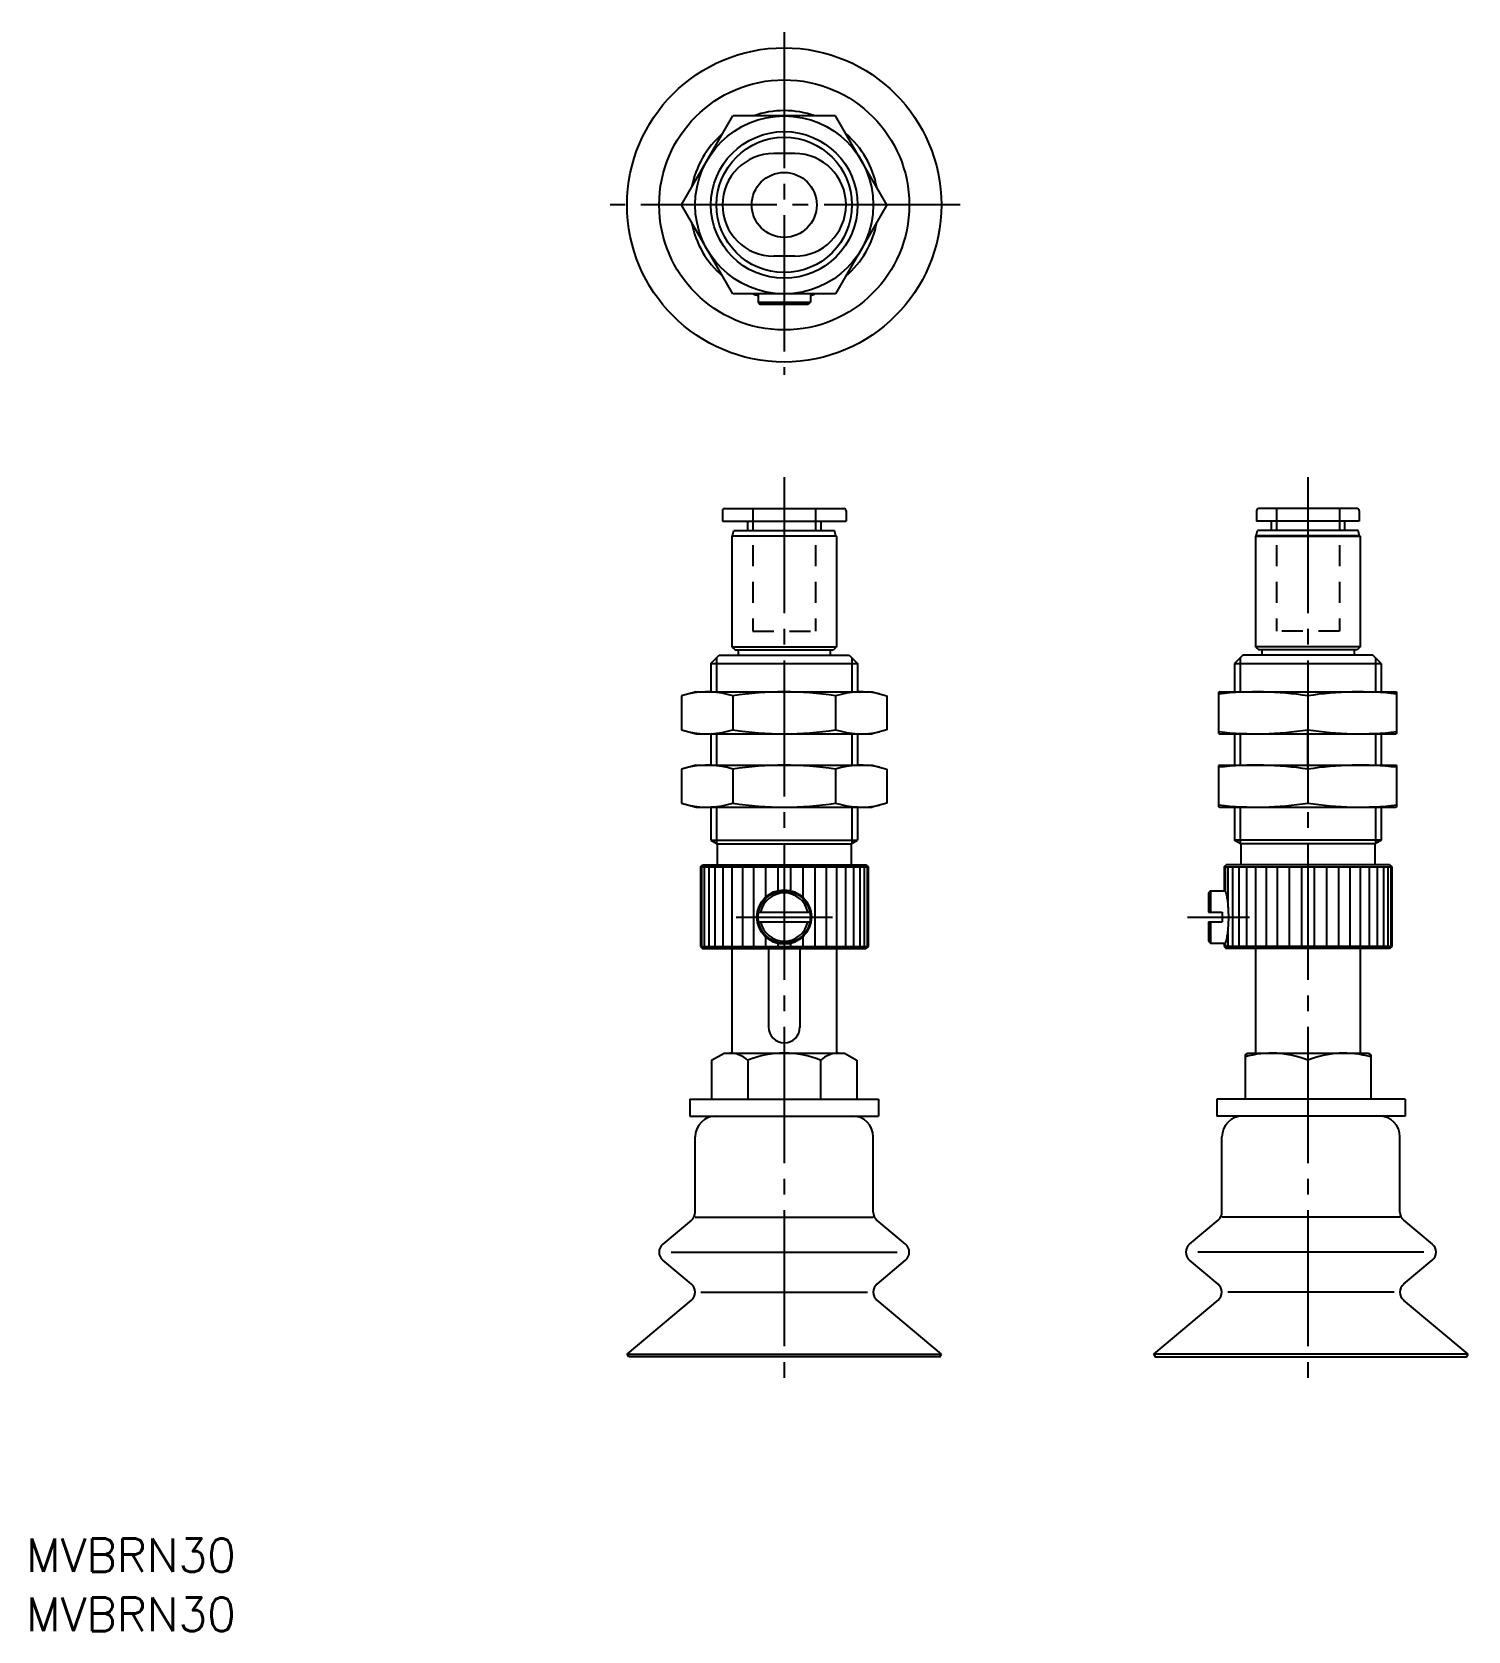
# Model space of a CAD drawing. Extents: x 15 to 152, y 50 to 203.
import ezdxf

# ---------------------------------------------------------------- set-up
doc = ezdxf.new("R2010")
doc.units = 0
doc.linetypes.add('CENTER', pattern=[17.5, 13, -1.5, 1.5, -1.5])
doc.linetypes.add('DASHED', pattern=[3.5, 2, -1.5])
doc.layers.get('0').update_dxf_attribs({"linetype": 'CONTINUOUS'})
doc.layers.add('CENTER', color=1, linetype='CENTER')
doc.styles.get("Standard").update_dxf_attribs({"font": 'txt.shx', "bigfont": 'extfont.shx'})

msp = doc.modelspace()

# ---------------------------------------------------------------- linework, layer by layer
at = {"color": 7, "linetype": 'CONTINUOUS'}
for p, q in [((76.86, 185.99), (81.77, 194.49)), ((91.58, 194.49), (81.77, 194.49)), ((96.49, 185.99), (91.58, 194.49)), ((87.68, 190.89), (85.68, 190.89)), ((81.77, 177.49), (76.86, 185.99)), ((96.49, 185.99), (91.58, 177.49)), ((87.68, 181.09), (85.68, 181.09)), ((91.58, 177.49), (81.77, 177.49)), ((84.18, 177.49), (84.18, 176.69)), ((89.18, 177.49), (89.18, 176.69)), ((84.18, 176.69), (89.18, 176.69)), ((84.18, 176.69), (84.38, 176.49)), ((88.98, 176.49), (84.38, 176.49)), ((89.18, 176.69), (88.98, 176.49)), ((80.78, 156.79), (80.78, 155.79)), ((80.78, 155.79), (92.58, 155.79)), ((80.98, 156.99), (92.38, 156.99)), ((83.18, 155.79), (83.18, 154.89)), ((90.18, 155.79), (90.18, 154.89)), ((92.58, 156.79), (92.58, 155.79)), ((131.78, 156.79), (131.78, 155.79)), ((141.58, 155.79), (131.78, 155.79)), ((141.38, 156.99), (131.98, 156.99)), ((133.18, 155.79), (133.18, 154.89)), ((140.18, 155.79), (140.18, 154.89)), ((141.58, 156.79), (141.58, 155.79)), ((81.74, 154.39), (81.68, 154.35)), ((81.68, 154.35), (81.68, 143.79)), ((91.68, 154.35), (81.68, 154.35)), ((81.74, 154.39), (81.88, 154.89)), ((81.74, 154.39), (91.61, 154.39)), ((81.88, 154.89), (91.48, 154.89)), ((91.61, 154.39), (91.48, 154.89)), ((91.61, 154.39), (91.68, 154.35)), ((91.68, 154.35), (91.68, 143.79)), ((131.74, 154.39), (131.68, 154.35)), ((131.68, 154.35), (141.68, 154.35)), ((131.68, 154.35), (131.68, 143.79)), ((131.74, 154.39), (131.88, 154.89)), ((141.61, 154.39), (131.74, 154.39)), ((141.48, 154.89), (131.88, 154.89)), ((141.61, 154.39), (141.48, 154.89)), ((141.61, 154.39), (141.68, 154.35)), ((141.68, 154.35), (141.68, 143.79)), ((81.68, 143.79), (81.98, 143.49)), ((81.68, 143.79), (91.68, 143.79)), ((91.68, 143.79), (91.38, 143.49)), ((141.68, 143.79), (131.68, 143.79)), ((131.68, 143.79), (131.98, 143.49)), ((141.68, 143.79), (141.38, 143.49)), ((79.68, 142.19), (80.48, 142.99)), ((79.68, 142.19), (79.68, 139.49)), ((80.48, 142.99), (92.88, 142.99)), ((81.98, 143.49), (91.38, 143.49)), ((82.28, 143.49), (82.28, 142.99)), ((91.08, 143.49), (91.08, 142.99)), ((92.88, 142.99), (93.68, 142.19)), ((93.68, 142.19), (93.68, 139.49)), ((130.48, 142.99), (129.68, 142.19)), ((129.68, 142.19), (129.68, 139.49)), ((142.88, 142.99), (130.48, 142.99)), ((141.38, 143.49), (131.98, 143.49)), ((132.28, 143.49), (132.28, 142.99)), ((141.08, 143.49), (141.08, 142.99)), ((143.68, 142.19), (142.88, 142.99)), ((143.68, 142.19), (143.68, 139.49)), ((78.28, 139.49), (76.86, 139.11)), ((76.86, 139.11), (76.86, 135.87)), ((78.28, 139.49), (95.08, 139.49)), ((81.77, 139.11), (81.77, 135.87)), ((91.58, 139.11), (91.58, 135.87)), ((95.08, 139.49), (96.49, 139.11)), ((96.49, 139.11), (96.49, 135.87)), ((128.28, 139.49), (128.18, 139.46)), ((128.18, 135.51), (128.18, 139.46)), ((128.28, 139.49), (145.08, 139.49)), ((136.68, 139.11), (136.68, 135.87)), ((145.08, 139.49), (145.18, 139.46)), ((145.18, 135.51), (145.18, 139.46)), ((76.86, 135.87), (78.28, 135.49)), ((78.28, 135.49), (95.08, 135.49)), ((79.68, 135.49), (79.68, 132.49)), ((93.68, 135.49), (93.68, 132.49)), ((96.49, 135.87), (95.08, 135.49)), ((128.18, 135.51), (128.28, 135.49)), ((128.28, 135.49), (145.08, 135.49)), ((129.68, 135.49), (129.68, 132.49)), ((143.68, 135.49), (143.68, 132.49)), ((145.18, 135.51), (145.08, 135.49)), ((78.28, 132.49), (76.86, 132.11)), ((76.86, 132.11), (76.86, 128.87)), ((78.28, 132.49), (95.08, 132.49)), ((81.77, 132.11), (81.77, 128.87)), ((91.58, 132.11), (91.58, 128.87)), ((95.08, 132.49), (96.49, 132.11)), ((96.49, 132.11), (96.49, 128.87)), ((128.28, 132.49), (128.18, 132.46)), ((128.18, 128.51), (128.18, 132.46)), ((128.28, 132.49), (145.08, 132.49)), ((136.68, 132.11), (136.68, 128.87)), ((145.08, 132.49), (145.18, 132.46)), ((145.18, 128.51), (145.18, 132.46)), ((76.86, 128.87), (78.28, 128.49)), ((78.28, 128.49), (95.08, 128.49)), ((79.68, 128.49), (79.68, 125.33)), ((93.68, 128.49), (93.68, 125.33)), ((96.49, 128.87), (95.08, 128.49)), ((128.18, 128.51), (128.28, 128.49)), ((128.28, 128.49), (145.08, 128.49)), ((129.68, 128.49), (129.68, 125.33)), ((143.68, 128.49), (143.68, 125.33)), ((145.18, 128.51), (145.08, 128.49)), ((79.68, 125.33), (80.28, 124.99)), ((93.08, 124.99), (93.68, 125.33)), ((130.28, 124.99), (129.68, 125.33)), ((143.68, 125.33), (143.08, 124.99)), ((80.28, 124.99), (93.08, 124.99)), ((80.28, 124.99), (80.28, 122.99)), ((93.08, 124.99), (93.08, 122.99)), ((130.28, 124.99), (130.28, 122.99)), ((143.08, 124.99), (130.28, 124.99)), ((143.08, 124.99), (143.08, 122.99)), ((78.68, 122.79), (78.88, 122.99)), ((78.68, 122.79), (94.68, 122.79)), ((78.88, 122.99), (94.48, 122.99)), ((94.48, 122.99), (94.68, 122.79)), ((128.68, 122.79), (128.88, 122.99)), ((128.68, 122.79), (144.68, 122.79)), ((144.48, 122.99), (128.88, 122.99)), ((144.48, 122.99), (144.68, 122.79)), ((127.38, 120.49), (127.18, 120.29)), ((127.18, 120.29), (127.18, 118.44)), ((127.38, 120.49), (128.8, 120.49)), ((127.38, 120.49), (127.38, 118.44)), ((84.22, 118.44), (89.14, 118.44)), ((127.18, 118.44), (128.48, 118.44)), ((128.48, 118.44), (128.48, 117.54)), ((84.22, 117.54), (89.14, 117.54)), ((127.18, 117.54), (128.48, 117.54)), ((127.18, 117.54), (127.18, 115.69)), ((127.38, 117.54), (127.38, 115.49)), ((78.68, 115.19), (78.88, 114.99)), ((78.68, 115.19), (94.68, 115.19)), ((78.88, 114.99), (94.48, 114.99)), ((81.68, 114.99), (81.68, 104.99)), ((85.18, 114.99), (85.18, 107.44)), ((88.18, 114.99), (88.18, 107.44)), ((91.68, 114.99), (91.68, 104.99)), ((94.68, 115.19), (94.48, 114.99)), ((127.18, 115.69), (127.38, 115.49)), ((127.38, 115.49), (128.8, 115.49)), ((128.68, 115.19), (128.88, 114.99)), ((144.68, 115.19), (128.68, 115.19)), ((144.48, 114.99), (128.88, 114.99)), ((131.68, 114.99), (131.68, 104.99)), ((141.68, 114.99), (141.68, 104.99)), ((144.68, 115.19), (144.48, 114.99)), ((79.75, 104.31), (80.93, 104.99)), ((79.75, 104.31), (79.75, 100.59)), ((80.93, 104.99), (92.43, 104.99)), ((83.21, 104.31), (83.21, 100.59)), ((90.14, 104.31), (90.14, 100.59)), ((92.43, 104.99), (93.61, 104.31)), ((93.61, 104.31), (93.61, 100.59)), ((130.68, 104.84), (130.93, 104.99)), ((130.68, 104.84), (130.68, 100.59)), ((130.93, 104.99), (142.43, 104.99)), ((136.68, 104.31), (136.68, 100.59)), ((142.43, 104.99), (142.68, 104.84)), ((142.68, 104.84), (142.68, 100.59)), ((77.68, 100.59), (95.68, 100.59)), ((77.68, 100.59), (77.68, 98.99)), ((95.68, 100.59), (95.68, 98.99)), ((145.97, 100.59), (127.97, 100.59)), ((127.97, 100.59), (127.97, 98.99)), ((145.97, 100.59), (145.97, 98.99)), ((77.68, 98.99), (95.68, 98.99)), ((145.97, 98.99), (127.97, 98.99)), ((78.18, 89.81), (78.18, 96.99)), ((95.18, 89.81), (95.18, 96.99)), ((128.47, 89.81), (128.47, 96.99)), ((145.47, 89.81), (145.47, 96.99)), ((77.82, 89.04), (75.09, 86.75)), ((78.18, 89.34), (95.18, 89.34)), ((98.26, 86.75), (95.53, 89.04)), ((125.38, 86.75), (128.11, 89.04)), ((145.47, 89.34), (128.47, 89.34)), ((145.82, 89.04), (148.55, 86.75)), ((75.89, 85.99), (97.47, 85.99)), ((147.75, 85.99), (126.18, 85.99)), ((77.82, 82.93), (75.09, 85.22)), ((95.54, 82.93), (98.26, 85.22)), ((128.11, 82.93), (125.38, 85.22)), ((145.82, 82.93), (148.55, 85.22)), ((71.68, 76.25), (77.82, 81.4)), ((78.73, 82.17), (94.62, 82.17)), ((101.68, 76.25), (95.54, 81.4)), ((121.97, 76.25), (128.11, 81.4)), ((144.91, 82.17), (129.02, 82.17)), ((151.97, 76.25), (145.82, 81.4)), ((71.68, 76.25), (101.68, 76.25)), ((71.83, 75.99), (71.68, 76.25)), ((101.57, 75.99), (71.83, 75.99)), ((101.53, 75.99), (101.68, 76.25)), ((151.97, 76.25), (121.97, 76.25)), ((122.12, 75.99), (121.97, 76.25)), ((122.07, 75.99), (151.82, 75.99)), ((151.82, 75.99), (151.97, 76.25))]:
    msp.add_line(p, q, dxfattribs=at)
at = {"color": 3, "linetype": 'DASHED'}
for p, q in [((83.68, 156.99), (83.68, 145.29)), ((89.68, 156.99), (89.68, 145.29)), ((133.68, 156.99), (133.68, 145.29)), ((139.68, 156.99), (139.68, 145.29)), ((83.68, 145.29), (89.68, 145.29)), ((139.68, 145.29), (133.68, 145.29))]:
    msp.add_line(p, q, dxfattribs=at)
at = {"color": 3, "linetype": 'CONTINUOUS'}
for p, q in [((79.68, 142.19), (93.68, 142.19)), ((80.22, 142.73), (80.22, 139.49)), ((93.14, 142.73), (93.14, 139.49)), ((129.68, 142.19), (143.68, 142.19)), ((130.22, 142.73), (130.22, 139.49)), ((143.14, 142.73), (143.14, 139.49)), ((80.22, 135.49), (80.22, 132.49)), ((93.14, 135.49), (93.14, 132.49)), ((130.22, 135.49), (130.22, 132.49)), ((143.14, 135.49), (143.14, 132.49)), ((80.22, 128.49), (80.22, 125.02)), ((93.14, 128.49), (93.14, 125.02)), ((130.22, 128.49), (130.22, 125.02)), ((143.14, 128.49), (143.14, 125.02)), ((79.68, 125.33), (93.68, 125.33)), ((143.68, 125.33), (129.68, 125.33)), ((78.68, 122.79), (78.68, 115.19)), ((78.77, 122.79), (78.77, 115.19)), ((79.03, 122.79), (79.03, 115.19)), ((79.47, 122.79), (79.47, 115.19)), ((80.07, 122.79), (80.07, 115.19)), ((80.81, 122.79), (80.81, 115.19)), ((81.69, 122.79), (81.69, 115.19)), ((82.68, 122.79), (82.68, 115.19)), ((83.75, 122.79), (83.75, 115.19)), ((84.9, 122.79), (84.9, 119.88)), ((86.08, 122.79), (86.08, 120.52)), ((87.28, 122.79), (87.28, 120.52)), ((88.46, 122.79), (88.46, 119.88)), ((89.6, 122.79), (89.6, 115.19)), ((90.68, 122.79), (90.68, 115.19)), ((91.67, 122.79), (91.67, 115.19)), ((92.54, 122.79), (92.54, 115.19)), ((93.29, 122.79), (93.29, 115.19)), ((93.89, 122.79), (93.89, 115.19)), ((94.32, 122.79), (94.32, 115.19)), ((94.59, 122.79), (94.59, 115.19)), ((94.68, 122.79), (94.68, 115.19)), ((128.68, 122.79), (128.68, 120.59)), ((128.77, 122.79), (128.77, 120.53)), ((129.03, 122.79), (129.03, 119.48)), ((129.47, 122.79), (129.47, 115.19)), ((130.07, 122.79), (130.07, 115.19)), ((130.81, 122.79), (130.81, 115.19)), ((131.69, 122.79), (131.69, 115.19)), ((132.68, 122.79), (132.68, 115.19)), ((133.75, 122.79), (133.75, 115.19)), ((134.9, 122.79), (134.9, 115.19)), ((136.08, 122.79), (136.08, 115.19)), ((137.28, 122.79), (137.28, 115.19)), ((138.46, 122.79), (138.46, 115.19)), ((139.6, 122.79), (139.6, 115.19)), ((140.68, 122.79), (140.68, 115.19)), ((141.67, 122.79), (141.67, 115.19)), ((142.54, 122.79), (142.54, 115.19)), ((143.29, 122.79), (143.29, 115.19)), ((143.89, 122.79), (143.89, 115.19)), ((144.32, 122.79), (144.32, 115.19)), ((144.59, 122.79), (144.59, 115.19)), ((144.68, 122.79), (144.68, 115.19)), ((84.9, 116.09), (84.9, 115.19)), ((88.46, 116.09), (88.46, 115.19)), ((129.03, 116.49), (129.03, 115.19)), ((86.08, 115.46), (86.08, 115.19)), ((87.28, 115.46), (87.28, 115.19)), ((128.68, 115.39), (128.68, 115.19)), ((128.77, 115.44), (128.77, 115.19))]:
    msp.add_line(p, q, dxfattribs=at)
at = {"color": 7, "linetype": 'CONTINUOUS'}
msp.add_lwpolyline([(128.68, 115.39, 0.049127), (128.76, 115.44, 0.049127), (128.84, 115.58, 0.049127), (128.92, 115.82, 0.049127), (128.98, 116.15, 0.049127), (129.04, 116.54, 0.049127), (129.08, 116.99, 0.049127), (129.1, 117.48, 0.049127), (129.11, 117.99, 0.049127), (129.1, 118.49, 0.049127), (129.08, 118.98, 0.049127), (129.04, 119.43, 0.049127), (128.98, 119.83, 0.049127), (128.92, 120.15, 0.049127), (128.84, 120.39, 0.049127), (128.76, 120.54, 0.049127), (128.68, 120.59, -1)], format="xyb", dxfattribs=at)
for centre, radius in [((86.68, 185.99), 15), ((86.68, 185.99), 11.94), ((86.68, 185.99), 8.5), ((86.68, 185.99), 7), ((86.68, 185.99), 6.46), ((86.68, 185.99), 3.1), ((86.68, 117.99), 2.6), ((86.68, 117.99), 2.5)]:
    msp.add_circle(centre, radius, dxfattribs=at)
for centre, radius, start, end in [((86.68, 185.99), 9, 70.8119, 109.1881), ((86.68, 185.99), 9, 130.8117, 169.1883), ((86.68, 185.99), 9, 10.812, 49.188), ((85.68, 185.99), 4.9, 90, 270), ((87.68, 185.99), 4.9, 270, 90), ((86.68, 185.99), 9, 190.8118, 229.1882), ((86.68, 185.99), 9, 310.812, 349.188), ((86.68, 185.99), 9, 250.8119, 253.8724), ((86.68, 185.99), 9, 286.1276, 289.1881), ((80.98, 156.79), 0.2, 90, 180), ((92.38, 156.79), 0.2, 0, 90), ((131.98, 156.79), 0.2, 90, 180), ((141.38, 156.79), 0.2, 0, 90), ((79.32, 131.36), 8.13, 72.433, 102.4323), ((86.68, 107.54), 31.95, 81.1646, 98.8354), ((94.04, 131.36), 8.13, 77.5671, 107.567), ((131.77, 107.54), 31.95, 81.1646, 96.456), ((141.58, 107.54), 31.95, 83.544, 98.8354), ((79.32, 143.62), 8.13, 257.5671, 287.567), ((86.68, 167.44), 31.95, 261.1646, 278.8354), ((94.04, 143.62), 8.13, 252.433, 282.4322), ((131.77, 167.44), 31.95, 263.544, 278.8354), ((141.58, 167.44), 31.95, 261.1646, 276.456), ((79.32, 124.36), 8.13, 72.433, 102.4323), ((86.68, 100.54), 31.95, 81.1646, 98.8354), ((94.04, 124.36), 8.13, 77.5671, 107.567), ((131.77, 100.54), 31.95, 81.1646, 96.456), ((141.58, 100.54), 31.95, 83.544, 98.8354), ((79.32, 136.62), 8.13, 257.5671, 287.567), ((86.68, 160.44), 31.95, 261.1646, 278.8354), ((94.04, 136.62), 8.13, 252.433, 282.4322), ((131.77, 160.44), 31.95, 263.544, 278.8354), ((141.58, 160.44), 31.95, 261.1646, 276.456), ((86.68, 117.99), 2.3, 11.2828, 168.7172), ((86.68, 117.99), 2.3, 191.2828, 348.7172), ((86.68, 107.49), 1.5, 180, 0), ((81.48, 102.44), 2.55, 47.1167, 90), ((86.68, 95.83), 9.16, 67.7805, 112.2195), ((91.87, 102.44), 2.55, 90, 132.8833), ((133.21, 95.83), 9.16, 67.7806, 106.071), ((140.14, 95.83), 9.16, 73.929, 112.2194), ((80.18, 96.99), 2, 90, 180), ((93.18, 96.99), 2, 0, 90), ((130.47, 96.99), 2, 90, 180), ((143.47, 96.99), 2, 0, 90), ((77.18, 89.81), 1, 310, 0), ((96.18, 89.81), 1, 180, 230), ((127.47, 89.81), 1, 310, 0), ((146.47, 89.81), 1, 180, 230), ((75.73, 85.99), 1, 130, 230), ((97.62, 85.99), 1, 310, 50), ((126.02, 85.99), 1, 130, 230), ((147.91, 85.99), 1, 310, 50), ((77.18, 82.17), 1, 310, 50), ((96.18, 82.17), 1, 130, 230), ((127.46, 82.17), 1, 310, 50), ((146.47, 82.17), 1, 130, 230)]:
    msp.add_arc(centre, radius, start, end, dxfattribs=at)
at = {"layer": 'CENTER', "color": 1, "linetype": 'CENTER'}
for p, q in [((86.68, 202.5), (86.68, 169.76)), ((103.48, 185.99), (70.07, 185.99)), ((86.68, 160), (86.68, 73.31)), ((136.68, 160), (136.68, 73.31)), ((136.68, 132.11), (136.68, 135.87)), ((82.08, 117.99), (91.28, 117.99)), ((125.18, 117.99), (131.11, 117.99))]:
    msp.add_line(p, q, dxfattribs=at)

# ---------------------------------------------------------------- texts
at = {"color": 7, "linetype": 'CONTINUOUS'}
for p in [(14.31, 55.45), (14.31, 49.81)]:
    msp.add_text('MVBRN30', height=3.2, dxfattribs=at).set_placement(p)

doc.saveas('drawing.dxf')
